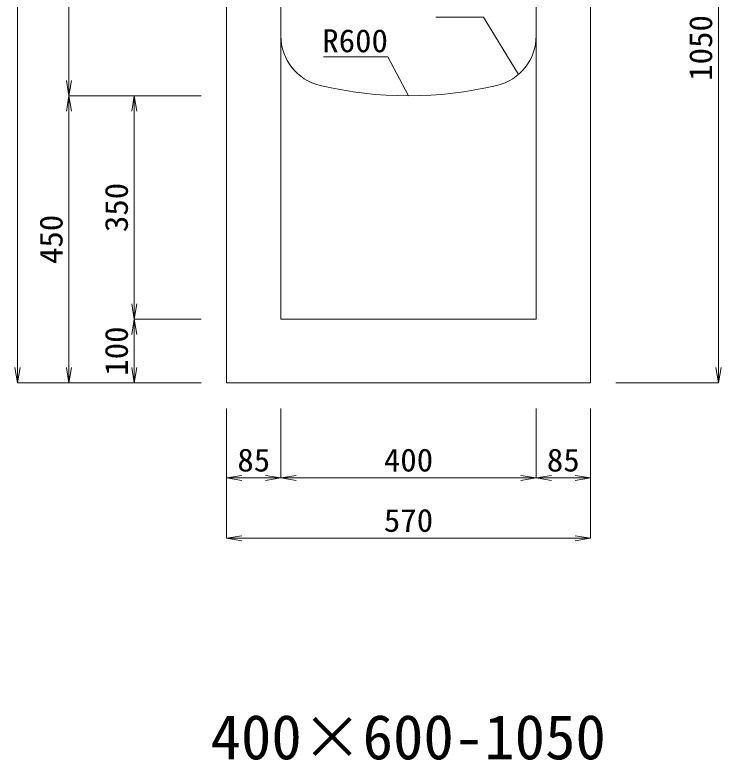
# Model space of a CAD drawing. Units: millimetres at full size. Extents: x -734 to 58102, y 49499 to 87169.
# Drawn here: x 38169 to 39276, y 55403 to 56570 of the extents above; entities that cross this region are included whole.
import ezdxf
from ezdxf.enums import TextEntityAlignment as Align

# ---------------------------------------------------------------- set-up
doc = ezdxf.new("R2010")
doc.units = ezdxf.units.MM
doc.header["$LTSCALE"] = 50
doc.layers.add('0_2', color=7, linetype='Continuous')
for name, color, linetype, lineweight in [('寸法線', 7, 'Continuous', 13), ('引出線', 4, 'Continuous', 13), ('本体', 2, 'Continuous', 20)]:
    doc.layers.add(name, color=color, linetype=linetype, lineweight=lineweight)
doc.styles.add('ＭＳ 明朝', font='')
doc.styles.get('ＭＳ 明朝').set_extended_font_data('MS Mincho')

# ---------------------------------------------------------------- blocks, each defined once
blk = doc.blocks.new('open_arrow')
at = {"color": 0, "linetype": 'Continuous', "lineweight": -2}
blk.add_lwpolyline([(7.5, 1.25), (0, 0), (7.5, -1.25)], dxfattribs=at)

msp = doc.modelspace()

# ---------------------------------------------------------------- linework, layer by layer
at = {"layer": '寸法線'}
for p, q in [((38173.28, 55993.62), (38173.28, 57176.61)), ((38253.92, 57043.61), (38253.92, 56443.62)), ((39271.91, 57043.61), (39271.91, 55993.62)), ((38253.92, 56443.62), (38253.92, 55993.62)), ((38461.07, 56443.62), (38253.92, 56443.62)), ((38461.07, 56443.62), (38253.92, 56443.62)), ((38356.3, 56093.62), (38356.3, 56443.62)), ((38461.07, 56443.62), (38356.3, 56443.62)), ((38461.07, 56093.62), (38356.3, 56093.62)), ((38356.3, 55993.62), (38356.3, 56093.62)), ((38461.07, 56093.62), (38356.3, 56093.62)), ((38461.07, 55993.62), (38173.28, 55993.62)), ((38461.07, 55993.62), (38253.92, 55993.62)), ((38461.07, 55993.62), (38356.3, 55993.62)), ((39111.11, 55993.62), (39271.91, 55993.62)), ((38501.09, 55953.6), (38501.09, 55750.36)), ((38501.09, 55953.6), (38501.09, 55844.88)), ((38586.1, 55953.6), (38586.1, 55844.88)), ((38586.1, 55953.6), (38586.1, 55844.88)), ((38986.09, 55953.6), (38986.09, 55844.88)), ((38986.09, 55953.6), (38986.09, 55844.88)), ((39071.09, 55953.6), (39071.09, 55750.36)), ((39071.09, 55953.6), (39071.09, 55844.88)), ((38501.09, 55844.88), (38586.1, 55844.88)), ((38586.1, 55844.88), (38986.09, 55844.88)), ((38986.09, 55844.88), (39071.09, 55844.88)), ((38501.09, 55750.36), (39071.09, 55750.36))]:
    msp.add_line(p, q, dxfattribs=at)
at = {"layer": '引出線'}
for points in [[(38958.18, 56476.93), (38903.77, 56566.82), (38829.1, 56566.82)], [(38786.09, 56443.62), (38753.87, 56504.76), (38652.87, 56504.76)]]:
    msp.add_lwpolyline(points, dxfattribs=at)
at = {"layer": '本体'}
for p, q in [((38501.09, 55993.62), (38501.09, 57043.61)), ((38586.09, 56537.65), (38586.09, 57043.61)), ((38986.09, 56537.65), (38986.09, 57043.61)), ((39071.09, 55993.62), (39071.09, 57043.61)), ((38586.09, 56537.65), (38586.09, 56093.62)), ((38986.09, 56537.65), (38986.09, 56093.62)), ((38586.09, 56093.62), (38986.09, 56093.62)), ((38501.09, 55993.62), (39071.09, 55993.62))]:
    msp.add_line(p, q, dxfattribs=at)
for centre, radius, start, end in [((38666.09, 56537.65), 80, 180, 256.65766), ((38906.09, 56537.65), 80, 283.34233, 0), ((38786.09, 57043.62), 600, 256.65762, 283.34237)]:
    msp.add_arc(centre, radius, start, end, dxfattribs=at)

# ---------------------------------------------------------------- block references
at = {"layer": '寸法線', "xscale": 3.2, "yscale": 3.2}
for p, rotation in [((38253.92, 56443.62), 90), ((38253.92, 56443.62), 270), ((38356.3, 56443.62), 270), ((38356.3, 56093.62), 90), ((38356.3, 56093.62), 270), ((38173.28, 55993.62), 90), ((38253.92, 55993.62), 90), ((38356.3, 55993.62), 90), ((39271.91, 55993.62), 90), ((38586.1, 55844.88), 180), ((38986.09, 55844.88), 180), ((39071.09, 55844.88), 180), ((39071.09, 55750.36), 180)]:
    msp.add_blockref('open_arrow', p, dxfattribs=dict(at, rotation=rotation))
for p in [(38501.09, 55844.88), (38586.1, 55844.88), (38986.09, 55844.88), (38501.09, 55750.36)]:
    msp.add_blockref('open_arrow', p, dxfattribs=at)
at = {"layer": '引出線', "xscale": 0.0533, "yscale": 0.0533}
for p, rotation in [((38958.18, 56476.93), 121.2), ((38786.09, 56443.62), 117.8)]:
    msp.add_blockref('open_arrow', p, dxfattribs=dict(at, rotation=rotation))

# ---------------------------------------------------------------- texts
at = {"layer": '0_2', "style": 'ＭＳ 明朝'}
msp.add_text('400×600-1050', height=70.05, dxfattribs=at).set_placement((38785.61, 55438.87), align=Align.MIDDLE_CENTER)
at = {"layer": '寸法線', "style": 'ＭＳ 明朝', "width": 1.05}
for s, p in [('1050', (39243.89, 56518.61)), ('350', (38328.28, 56268.62)), ('450', (38225.9, 56218.62)), ('100', (38328.28, 56043.62))]:
    msp.add_text(s, height=36.03, rotation=90, dxfattribs=at).set_placement(p, align=Align.MIDDLE_CENTER)
for s, p in [('85', (38543.59, 55872.9)), ('400', (38786.09, 55872.9)), ('85', (39028.59, 55872.9)), ('570', (38786.09, 55778.38))]:
    msp.add_text(s, height=36.03, dxfattribs=at).set_placement(p, align=Align.MIDDLE_CENTER)
at = {"layer": '引出線', "style": 'ＭＳ 明朝', "width": 1.05}
msp.add_text('R600', height=36.03, dxfattribs=at).set_placement((38753.87, 56547.96), align=Align.TOP_RIGHT)

doc.saveas('drawing.dxf')
